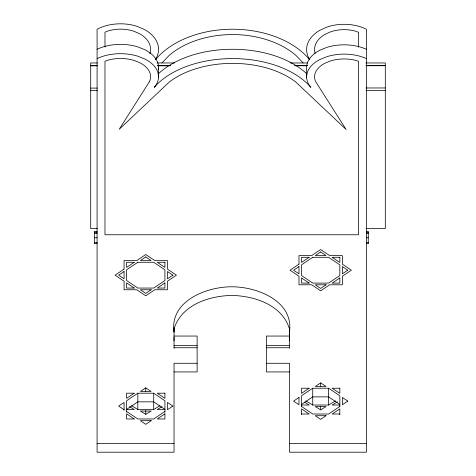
<?xml version="1.0" encoding="UTF-8"?>
<svg xmlns="http://www.w3.org/2000/svg" width="476" height="476" viewBox="0 0 476 476"><rect width="100%" height="100%" fill="white"/><g stroke="black" fill="none" stroke-linecap="round" stroke-linejoin="round"><path stroke-width="0.71" d="M289.467 332.2C294.037 301.058 257.111 286.742 231.752 286.784C206.394 286.742 169.468 301.058 174.037 332.2M289.467 340.852L289.64 330.987M289.467 331.367L289.521 328.464M173.841 329.576C180.803 305.134 208.75 295.858 231.752 295.435C254.755 295.858 282.702 305.134 289.664 329.576M162.03 62.892L169.164 55.412A80.343 54.074 0 0 1 295.935 55.412L303.105 62.927M164.922 412.246L164.922 400.744L153.7 393.194L137.826 393.194L126.598 400.744L126.598 412.246M145.763 387.851L140.45 391.427L151.076 391.427L145.763 387.851L145.763 391.456M126.598 409.396L137.826 401.845L153.7 401.845L164.922 409.396M164.922 411.431L153.7 418.981L137.826 418.981L126.598 411.431M339.834 406.563L339.834 395.776L328.607 388.22L312.732 388.22L301.51 395.776L301.51 406.563M320.669 382.882L315.356 386.458L325.983 386.458L320.669 382.882L320.669 386.482M301.51 404.427L312.732 396.871L328.607 396.871L339.834 404.427M339.834 406.456L328.607 414.013L312.732 414.013L301.51 406.456M145.763 414.316L151.172 411.038L140.355 411.038L145.763 414.316L145.763 410.74M131.59 405.73L137.826 409.509L153.7 409.509L159.936 405.73M161.983 406.653L157.276 409.509L164.922 409.509M320.669 409.842L326.078 406.563L315.261 406.563L320.669 409.842L320.669 406.26M305.878 400.875L312.732 405.028L328.607 405.028L335.467 400.875M337.478 401.821L332.183 405.028L339.834 405.028M97.384 62.963L90.702 62.963L90.702 228.599L97.384 228.599M157.491 62.963L174.555 62.963M290.312 62.963L307.383 62.963M366.002 62.963L385.298 62.963L385.298 228.599L366.002 228.599M90.702 65.474L97.384 65.468M157.491 65.444L170.842 65.438M294.769 65.385L307.383 65.379M366.002 65.355L385.298 65.349M90.702 65.849L97.384 65.849M157.491 65.825L170.105 65.819M294.769 65.765L307.383 65.759M366.002 65.736L385.298 65.724M90.702 88.102L97.384 88.096M366.002 87.977L385.298 87.965M90.702 90.363L97.384 90.363M366.002 90.363L385.298 90.363M94.468 231.919L97.086 231.919M366.419 231.919L368.263 231.919M94.468 232.068L97.086 232.068M366.419 232.068L368.263 232.068M94.468 233.311L97.086 233.311M366.419 233.311L368.263 233.311M94.468 237.726L97.086 237.726M366.419 237.726L368.263 237.726M94.468 242.326L97.086 242.326M366.419 242.326L368.263 242.326M94.468 243.349L97.086 243.349M366.419 243.349L368.263 243.349M174.037 336.05L197.124 336.05L197.124 371.929L174.037 371.929M289.467 336.05L266.381 336.05L266.381 371.929L289.467 371.929M174.037 345.356L197.124 345.356M266.381 345.356L289.467 345.356M174.037 347.736L197.124 347.736M266.381 347.736L289.467 347.736M197.124 363.277L174.037 363.277L174.037 452.2L97.086 452.2L97.086 29.232A38.032 25.597 0 0 1 137.647 26.543L144.829 29.708A38.032 25.597 0 0 1 155.479 59.47M266.381 363.277L289.467 363.277L289.467 452.2L366.419 452.2L366.419 29.232A37.527 25.252 0 0 0 326.691 27.192L319.747 30.357A37.527 25.252 0 0 0 309.293 58.929M301.51 405.028L309.156 405.028L304.45 402.178M126.598 409.509L134.25 409.509L129.543 406.653M301.51 414.013L309.156 414.013L301.51 408.866L301.51 414.632M339.834 414.013L332.183 414.013L339.834 408.866L339.834 414.632M97.086 443.549L174.037 443.549M289.467 443.549L366.419 443.549M124.069 409.729L118.661 406.087L124.069 402.446L124.069 410.377M173.984 328.464L174.037 331.367M173.978 337.329L174.037 340.852M368.263 231.794L368.263 243.474M358.523 47.172L358.523 32.297L355.977 31.309A29.577 19.909 0 0 0 330.38 31.928L324.912 34.421A29.577 19.909 0 0 0 315.1 53.354M328.607 388.22L328.607 405.028M312.732 388.22L312.732 405.028M306.633 77.594L306.633 68.294A37.527 22.741 0 0 1 319.747 50.277L326.691 47.427A37.527 22.741 0 0 1 366.419 49.266M289.467 327.952L289.467 348.253M174.037 327.785L174.037 348.253M158.532 68.05L158.532 77.356M153.7 393.194L153.7 409.509M137.826 393.194L137.826 409.509M104.982 47.029L104.982 32.201L107.766 31.053A30.089 20.248 0 0 1 134.071 31.315L139.748 33.82A30.089 20.248 0 0 1 149.869 53.842M94.468 231.794L94.468 243.474M158.413 69.347A38.032 23.044 0 0 0 144.829 49.694L137.647 46.844A38.032 23.044 0 0 0 97.086 49.266M158.02 74.095A88.268 53.491 0 0 1 307.079 74.095M366.419 58.572A37.527 22.741 0 0 0 326.691 56.733L319.747 59.583A37.527 22.741 0 0 0 310.852 87.364A88.268 53.491 0 0 0 232.55 58.572A88.268 53.491 0 0 0 154.254 87.364A38.032 23.044 0 0 0 144.829 59L137.647 56.144A38.032 23.044 0 0 0 97.086 58.572M155.598 59.542A88.268 59.405 0 0 1 232.55 29.232A88.268 59.405 0 0 1 309.507 59.542M149.642 81.301L119.226 129.276L169.164 82.146A80.343 48.689 0 0 1 295.935 82.146L346.117 129.502L315.517 81.402A29.577 17.927 0 0 1 324.912 63.243L330.38 60.993A29.577 17.927 0 0 1 355.977 60.44L358.523 61.333L358.523 234.763L104.982 234.763L104.982 61.243L107.766 60.208A30.089 18.231 0 0 1 134.071 60.446L139.748 62.701A30.089 18.231 0 0 1 149.642 81.301M124.069 269.118L115.085 275.164L124.069 281.209L124.069 289.759L136.779 289.759L145.763 295.81L154.748 289.759L167.451 289.759L167.451 281.209L176.435 275.164L167.451 269.118L167.451 260.568L154.748 260.568L145.763 254.517L136.779 260.568L124.069 260.568L124.069 269.118M134.25 262.27L126.598 267.417L126.598 262.27L134.25 262.27M124.069 271.522L118.661 275.164L124.069 278.805L124.069 271.522M137.826 262.27L126.598 269.821L126.598 280.507L137.826 288.057L153.7 288.057L164.922 280.507L164.922 269.821L153.7 262.27L137.826 262.27M145.763 256.927L140.45 260.503L151.076 260.503L145.763 256.927M151.172 289.759L145.763 293.4L140.355 289.759L151.172 289.759M172.859 275.164L167.451 278.805L167.451 271.522L172.859 275.164M164.922 282.911L157.276 288.057L164.922 288.057L164.922 282.911M298.982 264.144L289.997 270.195L298.982 276.241L298.982 284.791L311.685 284.791L320.669 290.836L329.654 284.791L342.363 284.791L342.363 276.241L351.347 270.195L342.363 264.144L342.363 255.594L329.654 255.594L320.669 249.549L311.685 255.594L298.982 255.594L298.982 264.144M309.156 257.296L301.51 262.443L301.51 257.296L309.156 257.296M298.982 266.554L293.573 270.195L298.982 273.831L298.982 266.554M312.732 257.296L301.51 264.852L301.51 275.533L312.732 283.089L328.607 283.089L339.834 275.533L339.834 264.852L328.607 257.296L312.732 257.296M320.669 251.959L315.356 255.535L325.983 255.535L320.669 251.959M134.25 393.194L126.598 398.341L126.598 393.194L134.25 393.194M326.078 284.791L320.669 288.432L315.261 284.791L326.078 284.791M347.772 270.195L342.363 273.831L342.363 266.554L347.772 270.195M339.834 277.942L332.183 283.089L339.834 283.089L339.834 277.942M151.172 420.683L145.763 424.324L140.355 420.683L151.172 420.683M172.859 406.087L167.451 409.729L167.451 402.446L172.859 406.087M164.922 413.834L157.276 418.981L164.922 418.981L164.922 413.834M309.156 388.22L301.51 393.366L301.51 388.22L309.156 388.22M298.982 397.478L293.573 401.119L298.982 404.755L298.982 397.478M326.078 415.715L320.669 419.356L315.261 415.715L326.078 415.715M347.772 401.119L342.363 404.755L342.363 397.478L347.772 401.119M339.834 257.296L332.183 257.296L339.834 262.443L339.834 257.296M164.922 262.27L157.276 262.27L164.922 267.417L164.922 262.27M309.156 283.089L301.51 283.089L301.51 277.942L309.156 283.089M134.25 288.057L126.598 288.057L126.598 282.911L134.25 288.057M339.834 388.22L332.183 388.22L339.834 393.366L339.834 388.22M164.922 393.194L157.276 393.194L164.922 398.341L164.922 393.194M134.25 418.981L126.598 418.981L126.598 413.834L134.25 418.981"/></g></svg>
